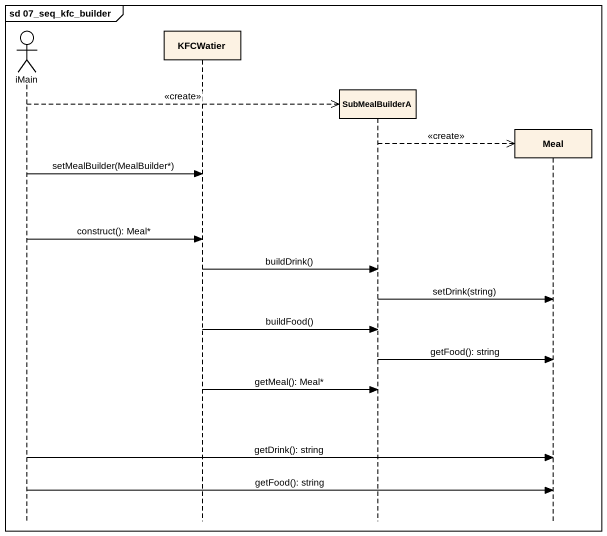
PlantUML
@startuml
mainframe sd 07_seq_kfc_builder
hide footbox
actor iMain
participant KFCWatier
participant SubMealBuilderA
participant Meal

iMain -->> SubMealBuilderA ** : <<create>>
SubMealBuilderA -->> Meal ** : <<create>>
iMain -> KFCWatier : setMealBuilder(MealBuilder*)
iMain -> KFCWatier : construct(): Meal*
KFCWatier -> SubMealBuilderA : buildDrink()
SubMealBuilderA -> Meal : setDrink(string)
KFCWatier -> SubMealBuilderA : buildFood()
SubMealBuilderA -> Meal : getFood(): string
KFCWatier -> SubMealBuilderA : getMeal(): Meal*
iMain -> Meal : getDrink(): string
iMain -> Meal : getFood(): string
@enduml
